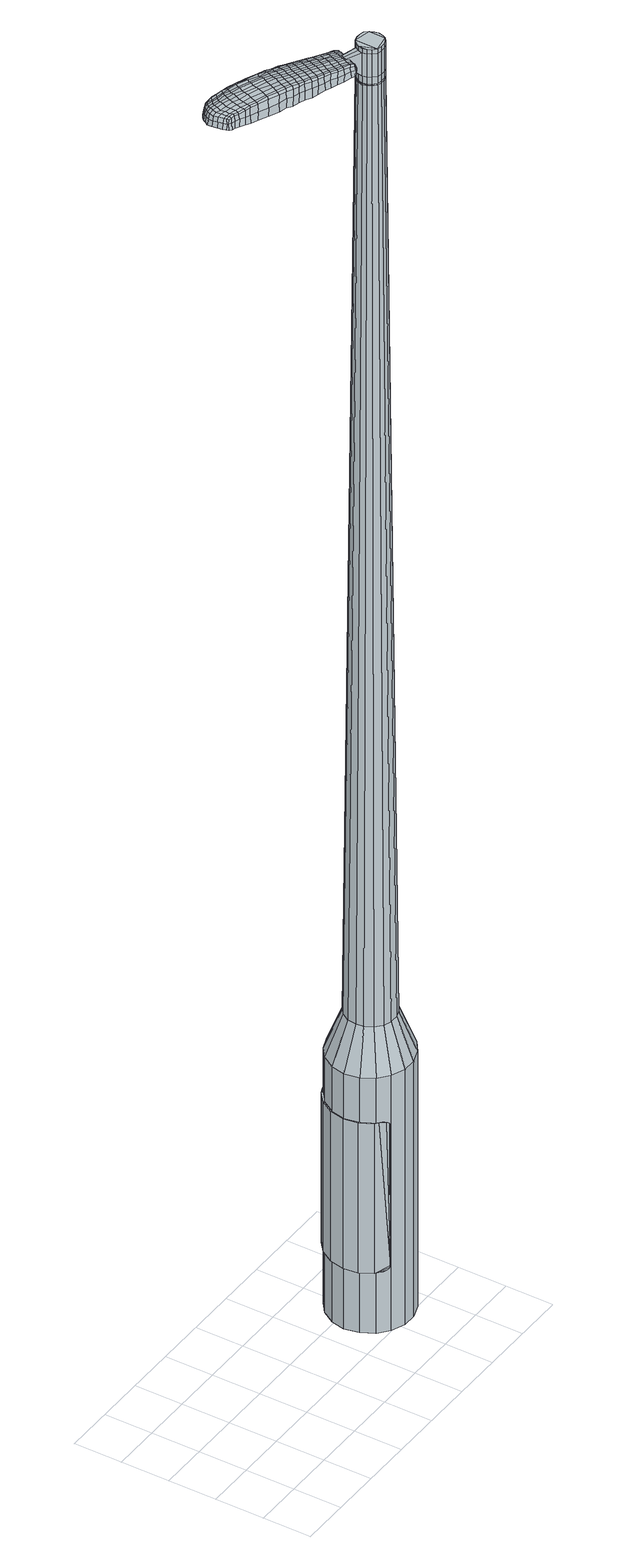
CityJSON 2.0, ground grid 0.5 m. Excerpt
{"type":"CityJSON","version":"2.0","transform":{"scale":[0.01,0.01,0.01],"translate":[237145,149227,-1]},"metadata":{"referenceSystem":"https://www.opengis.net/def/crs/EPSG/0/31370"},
"CityObjects":{
"object1":{"type":"GenericCityObject","attributes":{"cluster":255,"mean_distance_to_centroid":0.345,"new_centroid_x":237147.65,"new_centroid_y":149227.88,"mean_distance_to_camera":19.8,"H1":17.54,"H2":17.35,"Z_final":110.46,"cluster2":-1,"proj_x":237149.62,"proj_y":149222.76,"id_line":38758,"bearing_l":68.96,"distance":5.48,"orientation":"left","G_obj":158.96},"geometry":[{"type":"MultiSurface","lod":"2","boundaries":[[[0,1,2,3]],[[1,4,5,2]],[[4,6,7,5]],[[6,8,9,7]],[[8,10,11,9]],[[10,12,13,11]],[[12,14,15,13]],[[14,16,17,15]],[[16,18,19,17]],[[18,20,21,19]],[[20,22,23,21]],[[22,24,25,23]],[[24,26,27,25]],[[26,28,29,27]],[[28,30,31,29]],[[30,32,33,31]],[[32,34,35,33]],[[34,0,3,35]],[[36,37,38,39]],[[38,40,41,42]],[[41,43,42]],[[42,44,45,46]],[[45,47,46]],[[46,48,49,50]],[[49,51,50]],[[42,46,50,38]],[[50,52,39,38]],[[53,36,39]],[[2,5,7,35]],[[7,9,11,15]],[[11,13,15]],[[15,17,19,23]],[[19,21,23]],[[23,25,27,31]],[[27,29,31]],[[15,23,31,7]],[[31,33,35,7]],[[3,2,35]],[[1,0,54,55]],[[0,34,56,54]],[[34,32,57,56]],[[32,30,58,57]],[[30,28,59,58]],[[28,26,60,59]],[[26,24,61,60]],[[24,22,62,61]],[[22,20,63,62]],[[20,18,64,63]],[[18,16,65,64]],[[16,14,66,65]],[[14,12,67,66]],[[12,10,68,67]],[[10,8,69,68]],[[8,6,70,69]],[[6,4,71,70]],[[4,1,55,71]],[[55,54,72,73]],[[54,56,74,72]],[[56,57,75,74]],[[57,58,76,75]],[[58,59,77,76]],[[59,60,78,77]],[[60,61,79,78]],[[61,62,80,79]],[[62,63,81,80]],[[63,64,82,81]],[[64,65,83,82]],[[65,66,84,83]],[[66,67,85,84]],[[67,68,86,85]],[[68,69,87,86]],[[69,70,88,87]],[[70,71,89,88]],[[71,55,73,89]],[[90,91,92,93]],[[94,95,91,90]],[[96,97,95,94]],[[98,99,97,96]],[[100,101,99,98]],[[78,102,101,100]],[[79,103,102,78]],[[104,105,103,79]],[[106,107,105,104]],[[82,108,107,106]],[[83,109,108,82]],[[84,110,109,83]],[[85,111,110,84]],[[112,113,111,85]],[[87,114,113,112]],[[88,115,114,87]],[[116,117,115,88]],[[93,92,117,116]],[[118,119,120,121]],[[122,118,121,123]],[[124,122,123,125]],[[126,124,125,127]],[[128,126,127,129]],[[130,128,129,131]],[[132,130,131,133]],[[134,132,133,135]],[[136,134,135,137]],[[138,136,137,139]],[[140,138,139,141]],[[142,140,141,143]],[[144,142,143,145]],[[146,144,145,147]],[[148,146,147,149]],[[150,148,149,151]],[[73,72,90,93]],[[72,74,94,90]],[[74,75,96,94]],[[75,76,98,96]],[[76,77,100,98]],[[77,78,100]],[[80,104,79]],[[80,81,106,104]],[[81,82,106]],[[86,112,85]],[[86,87,112]],[[89,116,88]],[[89,73,93,116]],[[152,153,92,91]],[[153,154,117,92]],[[154,115,117]],[[155,113,114]],[[155,111,113]],[[156,107,108]],[[156,157,105,107]],[[157,103,105]],[[158,101,102]],[[158,159,99,101]],[[159,160,97,99]],[[160,161,95,97]],[[161,152,91,95]],[[39,52,150,162]],[[153,152,163,151]],[[53,39,162,119]],[[152,161,120,163]],[[36,53,119,118]],[[161,160,121,120]],[[37,36,118,122]],[[160,159,123,121]],[[38,37,122,124]],[[159,158,125,123]],[[40,38,124,126]],[[158,102,127,125]],[[41,40,126,128]],[[102,103,129,127]],[[43,41,128,130]],[[103,157,131,129]],[[42,43,130,132]],[[157,156,133,131]],[[44,42,132,134]],[[156,108,135,133]],[[45,44,134,136]],[[108,109,137,135]],[[47,45,136,138]],[[109,110,139,137]],[[46,47,138,140]],[[110,111,141,139]],[[48,46,140,142]],[[111,155,143,141]],[[49,48,142,144]],[[155,114,145,143]],[[51,49,144,146]],[[114,115,147,145]],[[50,51,146,148]],[[115,154,149,147]],[[52,50,148,150]],[[154,153,151,149]],[[150,151,164,165]],[[151,163,166,164]],[[163,120,167,166]],[[120,119,168,167]],[[119,162,169,168]],[[162,150,165,169]],[[170,171,172,173]],[[174,170,173,175]],[[170,174,176,177]],[[171,170,177,178]],[[179,180,181,182]],[[183,179,182,184]],[[179,183,185,186]],[[180,179,186,187]],[[188,189,190,191]],[[192,188,191,193]],[[188,192,194,195]],[[189,188,195,196]],[[197,198,199,200]],[[201,197,200,202]],[[197,201,203,204]],[[198,197,204,205]],[[206,207,208,209]],[[210,206,209,211]],[[206,210,212,213]],[[207,206,213,214]],[[215,216,217,218]],[[219,215,218,220]],[[215,219,221,222]],[[216,215,222,223]],[[224,225,226,227]],[[216,224,227,217]],[[224,216,223,228]],[[225,224,228,229]],[[230,231,232,233]],[[225,230,233,226]],[[230,225,229,234]],[[231,230,234,235]],[[236,174,175,237]],[[231,236,237,232]],[[236,231,235,238]],[[174,236,238,176]],[[239,240,241,242]],[[243,239,242,244]],[[239,243,245,246]],[[240,239,246,247]],[[248,249,250,251]],[[240,248,251,241]],[[248,240,247,252]],[[249,248,252,253]],[[254,255,256,257]],[[249,254,257,250]],[[254,249,253,258]],[[255,254,258,259]],[[260,261,262,263]],[[255,260,263,256]],[[260,255,259,264]],[[261,260,264,265]],[[266,171,178,267]],[[261,266,267,262]],[[266,261,265,268]],[[171,266,268,172]],[[269,270,271,272]],[[273,269,272,274]],[[269,273,275,276]],[[270,269,276,277]],[[278,279,280,281]],[[270,278,281,271]],[[278,270,277,282]],[[279,278,282,283]],[[284,285,286,287]],[[279,284,287,280]],[[284,279,283,288]],[[285,284,288,289]],[[290,183,184,291]],[[285,290,291,286]],[[290,285,289,292]],[[183,290,292,185]],[[293,294,295,296]],[[297,293,296,298]],[[293,297,299,300]],[[294,293,300,301]],[[302,303,304,305]],[[294,302,305,295]],[[302,294,301,306]],[[303,302,306,307]],[[308,309,310,311]],[[303,308,311,304]],[[308,303,307,312]],[[309,308,312,313]],[[314,315,316,317]],[[309,314,317,310]],[[314,309,313,318]],[[315,314,318,319]],[[320,180,187,321]],[[315,320,321,316]],[[320,315,319,322]],[[180,320,322,181]],[[323,209,208,324]],[[325,323,324,326]],[[323,325,327,328]],[[209,323,328,211]],[[329,325,326,330]],[[331,329,330,332]],[[329,331,333,334]],[[325,329,334,327]],[[335,331,332,336]],[[337,335,336,338]],[[335,337,339,340]],[[331,335,340,333]],[[341,337,338,342]],[[343,341,342,344]],[[341,343,345,346]],[[337,341,346,339]],[[347,343,344,348]],[[198,347,348,199]],[[347,198,205,349]],[[343,347,349,345]],[[350,351,196,195]],[[352,350,195,194]],[[350,352,353,354]],[[351,350,354,355]],[[356,357,355,354]],[[358,356,354,353]],[[356,358,359,360]],[[357,356,360,361]],[[362,363,361,360]],[[364,362,360,359]],[[362,364,365,366]],[[363,362,366,367]],[[368,369,367,366]],[[370,368,366,365]],[[368,370,203,201]],[[369,368,201,202]],[[371,372,373,374]],[[273,371,374,275]],[[371,273,274,375]],[[372,371,375,376]],[[377,192,193,378]],[[372,377,378,373]],[[377,372,376,379]],[[192,377,379,194]],[[380,381,382,383]],[[219,380,383,221]],[[380,219,220,384]],[[381,380,384,385]],[[386,387,388,389]],[[381,386,389,382]],[[386,381,385,390]],[[387,386,390,391]],[[392,189,196,393]],[[387,392,393,388]],[[392,387,391,394]],[[189,392,394,190]],[[395,396,397,398]],[[177,395,398,178]],[[395,177,176,399]],[[396,395,399,400]],[[401,402,403,404]],[[396,401,404,397]],[[401,396,400,405]],[[402,401,405,406]],[[407,200,199,408]],[[402,407,408,403]],[[407,402,406,409]],[[200,407,409,202]],[[410,411,412,413]],[[182,410,413,184]],[[410,182,181,414]],[[411,410,414,415]],[[416,204,203,417]],[[411,416,417,412]],[[416,411,415,418]],[[204,416,418,205]],[[419,420,421,422]],[[297,419,422,299]],[[419,297,298,423]],[[420,419,423,424]],[[425,210,211,426]],[[420,425,426,421]],[[425,420,424,427]],[[210,425,427,212]],[[428,429,430,431]],[[243,428,431,245]],[[428,243,244,432]],[[429,428,432,433]],[[434,435,436,437]],[[429,434,437,430]],[[434,429,433,438]],[[435,434,438,439]],[[440,207,214,441]],[[435,440,441,436]],[[440,435,439,442]],[[207,440,442,208]],[[443,444,433,432]],[[242,443,432,244]],[[443,242,241,445]],[[444,443,445,446]],[[447,448,439,438]],[[444,447,438,433]],[[447,444,446,449]],[[448,447,449,450]],[[451,324,208,442]],[[448,451,442,439]],[[451,448,450,452]],[[324,451,452,326]],[[453,454,455,456]],[[300,453,456,301]],[[453,300,299,422]],[[454,453,422,421]],[[457,328,327,458]],[[454,457,458,455]],[[457,454,421,426]],[[328,457,426,211]],[[459,460,446,445]],[[251,459,445,241]],[[459,251,250,461]],[[460,459,461,462]],[[463,464,450,449]],[[460,463,449,446]],[[463,460,462,465]],[[464,463,465,466]],[[467,330,326,452]],[[464,467,452,450]],[[467,464,466,468]],[[330,467,468,332]],[[469,470,471,472]],[[306,469,472,307]],[[469,306,301,456]],[[470,469,456,455]],[[473,334,333,474]],[[470,473,474,471]],[[473,470,455,458]],[[334,473,458,327]],[[475,476,462,461]],[[257,475,461,250]],[[475,257,256,477]],[[476,475,477,478]],[[479,480,466,465]],[[476,479,465,462]],[[479,476,478,481]],[[480,479,481,482]],[[483,336,332,468]],[[480,483,468,466]],[[483,480,482,484]],[[336,483,484,338]],[[485,486,487,488]],[[312,485,488,313]],[[485,312,307,472]],[[486,485,472,471]],[[489,340,339,490]],[[486,489,490,487]],[[489,486,471,474]],[[340,489,474,333]],[[491,492,478,477]],[[263,491,477,256]],[[491,263,262,493]],[[492,491,493,494]],[[495,496,482,481]],[[492,495,481,478]],[[495,492,494,497]],[[496,495,497,498]],[[499,342,338,484]],[[496,499,484,482]],[[499,496,498,500]],[[342,499,500,344]],[[501,502,503,504]],[[318,501,504,319]],[[501,318,313,488]],[[502,501,488,487]],[[505,346,345,506]],[[502,505,506,503]],[[505,502,487,490]],[[346,505,490,339]],[[507,508,494,493]],[[267,507,493,262]],[[507,267,178,398]],[[508,507,398,397]],[[509,510,498,497]],[[508,509,497,494]],[[509,508,397,404]],[[510,509,404,403]],[[511,348,344,500]],[[510,511,500,498]],[[511,510,403,408]],[[348,511,408,199]],[[512,513,415,414]],[[322,512,414,181]],[[512,322,319,504]],[[513,512,504,503]],[[514,349,205,418]],[[513,514,418,415]],[[514,513,503,506]],[[349,514,506,345]],[[515,516,376,375]],[[272,515,375,274]],[[515,272,271,517]],[[516,515,517,518]],[[519,352,194,379]],[[516,519,379,376]],[[519,516,518,520]],[[352,519,520,353]],[[521,522,523,524]],[[222,521,524,223]],[[521,222,221,383]],[[522,521,383,382]],[[525,526,527,528]],[[522,525,528,523]],[[525,522,382,389]],[[526,525,389,388]],[[529,351,355,530]],[[526,529,530,527]],[[529,526,388,393]],[[351,529,393,196]],[[531,532,518,517]],[[281,531,517,271]],[[531,281,280,533]],[[532,531,533,534]],[[535,358,353,520]],[[532,535,520,518]],[[535,532,534,536]],[[358,535,536,359]],[[537,538,539,540]],[[228,537,540,229]],[[537,228,223,524]],[[538,537,524,523]],[[541,542,543,544]],[[538,541,544,539]],[[541,538,523,528]],[[542,541,528,527]],[[545,357,361,546]],[[542,545,546,543]],[[545,542,527,530]],[[357,545,530,355]],[[547,548,534,533]],[[287,547,533,280]],[[547,287,286,549]],[[548,547,549,550]],[[551,364,359,536]],[[548,551,536,534]],[[551,548,550,552]],[[364,551,552,365]],[[553,554,555,556]],[[234,553,556,235]],[[553,234,229,540]],[[554,553,540,539]],[[557,558,559,560]],[[554,557,560,555]],[[557,554,539,544]],[[558,557,544,543]],[[561,363,367,562]],[[558,561,562,559]],[[561,558,543,546]],[[363,561,546,361]],[[563,564,550,549]],[[291,563,549,286]],[[563,291,184,413]],[[564,563,413,412]],[[565,370,365,552]],[[564,565,552,550]],[[565,564,412,417]],[[370,565,417,203]],[[566,567,400,399]],[[238,566,399,176]],[[566,238,235,556]],[[567,566,556,555]],[[568,569,406,405]],[[567,568,405,400]],[[568,567,555,560]],[[569,568,560,559]],[[570,369,202,409]],[[569,570,409,406]],[[570,569,559,562]],[[369,570,562,367]],[[571,572,573,574]],[[574,573,575,576]],[[577,575,573,578]],[[578,573,572,579]],[[580,581,582,583]],[[583,582,584,585]],[[586,584,582,587]],[[587,582,581,588]],[[589,590,591,592]],[[592,591,593,594]],[[595,593,591,596]],[[596,591,590,597]],[[598,599,600,601]],[[601,600,602,603]],[[604,602,600,605]],[[605,600,599,606]],[[607,608,609,610]],[[610,609,611,612]],[[613,611,609,614]],[[614,609,608,615]],[[616,617,618,619]],[[619,618,620,621]],[[622,620,618,623]],[[623,618,617,624]],[[625,626,627,628]],[[628,627,617,616]],[[624,617,627,629]],[[629,627,626,630]],[[631,632,633,634]],[[634,633,626,625]],[[630,626,633,635]],[[635,633,632,636]],[[576,575,637,638]],[[638,637,632,631]],[[636,632,637,639]],[[639,637,575,577]],[[640,641,642,643]],[[643,642,644,645]],[[646,644,642,647]],[[647,642,641,648]],[[649,650,651,652]],[[652,651,641,640]],[[648,641,651,653]],[[653,651,650,654]],[[655,656,657,658]],[[658,657,650,649]],[[654,650,657,659]],[[659,657,656,660]],[[661,662,663,664]],[[664,663,656,655]],[[660,656,663,665]],[[665,663,662,666]],[[579,572,667,668]],[[668,667,662,661]],[[666,662,667,669]],[[669,667,572,571]],[[670,671,672,673]],[[673,672,674,675]],[[676,674,672,677]],[[677,672,671,678]],[[679,680,681,682]],[[682,681,671,670]],[[678,671,681,683]],[[683,681,680,684]],[[685,686,687,688]],[[688,687,680,679]],[[684,680,687,689]],[[689,687,686,690]],[[585,584,691,692]],[[692,691,686,685]],[[690,686,691,693]],[[693,691,584,586]],[[694,695,696,697]],[[697,696,698,699]],[[700,698,696,701]],[[701,696,695,702]],[[703,704,705,706]],[[706,705,695,694]],[[702,695,705,707]],[[707,705,704,708]],[[709,710,711,712]],[[712,711,704,703]],[[708,704,711,713]],[[713,711,710,714]],[[715,716,717,718]],[[718,717,710,709]],[[714,710,717,719]],[[719,717,716,720]],[[588,581,721,722]],[[722,721,716,715]],[[720,716,721,723]],[[723,721,581,580]],[[607,610,724,725]],[[725,724,726,727]],[[728,726,724,729]],[[729,724,610,612]],[[727,726,730,731]],[[731,730,732,733]],[[734,732,730,735]],[[735,730,726,728]],[[733,732,736,737]],[[737,736,738,739]],[[740,738,736,741]],[[741,736,732,734]],[[739,738,742,743]],[[743,742,744,745]],[[746,744,742,747]],[[747,742,738,740]],[[745,744,748,749]],[[749,748,599,598]],[[606,599,748,750]],[[750,748,744,746]],[[597,751,752,596]],[[596,752,753,595]],[[754,753,752,755]],[[755,752,751,756]],[[756,757,758,755]],[[755,758,759,754]],[[760,759,758,761]],[[761,758,757,762]],[[762,763,764,761]],[[761,764,765,760]],[[766,765,764,767]],[[767,764,763,768]],[[768,769,770,767]],[[767,770,771,766]],[[604,771,770,602]],[[602,770,769,603]],[[772,773,774,775]],[[775,774,674,676]],[[675,674,774,776]],[[776,774,773,777]],[[594,593,778,779]],[[779,778,773,772]],[[777,773,778,780]],[[780,778,593,595]],[[781,782,783,784]],[[784,783,620,622]],[[621,620,783,785]],[[785,783,782,786]],[[787,788,789,790]],[[790,789,782,781]],[[786,782,789,791]],[[791,789,788,792]],[[597,590,793,794]],[[794,793,788,787]],[[792,788,793,795]],[[795,793,590,589]],[[796,797,798,799]],[[799,798,578,579]],[[577,578,798,800]],[[800,798,797,801]],[[802,803,804,805]],[[805,804,797,796]],[[801,797,804,806]],[[806,804,803,807]],[[598,601,808,809]],[[809,808,803,802]],[[807,803,808,810]],[[810,808,601,603]],[[811,812,813,814]],[[814,813,583,585]],[[580,583,813,815]],[[815,813,812,816]],[[604,605,817,818]],[[818,817,812,811]],[[816,812,817,819]],[[819,817,605,606]],[[820,821,822,823]],[[823,822,698,700]],[[699,698,822,824]],[[824,822,821,825]],[[612,611,826,827]],[[827,826,821,820]],[[825,821,826,828]],[[828,826,611,613]],[[829,830,831]],[[831,830,644,646]],[[645,644,830,832]],[[832,830,833]],[[834,835,836,837]],[[837,836,830,829]],[[833,830,836,838]],[[838,836,835,839]],[[615,608,840,841]],[[841,840,835,834]],[[839,835,840,842]],[[842,840,608,607]],[[833,843,844,832]],[[832,844,643,645]],[[640,643,844,845]],[[845,844,843,846]],[[839,847,848,838]],[[838,848,843,833]],[[846,843,848,849]],[[849,848,847,850]],[[607,725,165,842]],[[842,165,847,839]],[[850,847,165,851]],[[851,165,725,727]],[[852,853,854,855]],[[855,854,701,702]],[[700,701,854,823]],[[823,854,853,820]],[[728,729,856,857]],[[857,856,853,852]],[[820,853,856,827]],[[827,856,729,612]],[[846,858,859,845]],[[845,859,652,640]],[[649,652,859,860]],[[860,859,858,861]],[[850,862,863,849]],[[849,863,858,846]],[[861,858,863,864]],[[864,863,862,865]],[[727,731,866,851]],[[851,866,862,850]],[[865,862,866,867]],[[867,866,731,733]],[[868,869,870,871]],[[871,870,707,708]],[[702,707,870,855]],[[855,870,869,852]],[[734,735,872,873]],[[873,872,869,868]],[[852,869,872,857]],[[857,872,735,728]],[[861,874,875,860]],[[860,875,658,649]],[[655,658,875,876]],[[875,874,876]],[[865,877,878,864]],[[864,878,874,861]],[[876,874,878,879]],[[879,878,877,880]],[[733,737,881,867]],[[867,881,877,865]],[[880,877,881,882]],[[882,881,737,739]],[[883,884,885,886]],[[886,885,713,714]],[[708,713,885,871]],[[871,885,884,868]],[[740,741,887,888]],[[888,887,884,883]],[[868,884,887,873]],[[873,887,741,734]],[[876,889,664,655]],[[661,664,889,890]],[[890,889,891]],[[880,892,893,879]],[[879,893,889,876]],[[891,889,893,894]],[[894,893,892,895]],[[739,743,896,882]],[[882,896,892,880]],[[895,892,896,897]],[[897,896,743,745]],[[898,899,900,901]],[[901,900,719,720]],[[714,719,900,886]],[[886,900,899,883]],[[746,747,902,903]],[[903,902,899,898]],[[883,899,902,888]],[[888,902,747,740]],[[891,904,905,890]],[[890,905,668,661]],[[579,668,905,799]],[[799,905,904,796]],[[895,906,907,894]],[[894,907,904,891]],[[796,904,907,805]],[[805,907,906,802]],[[745,749,908,897]],[[897,908,906,895]],[[802,906,908,809]],[[809,908,749,598]],[[816,909,910,815]],[[815,910,723,580]],[[720,723,910,901]],[[901,910,909,898]],[[606,750,911,819]],[[819,911,909,816]],[[898,909,911,903]],[[903,911,750,746]],[[777,912,913,776]],[[776,913,673,675]],[[670,673,913,914]],[[914,913,912,915]],[[595,753,916,780]],[[780,916,912,777]],[[915,912,916,917]],[[917,916,753,754]],[[918,919,920,921]],[[921,920,623,624]],[[622,623,920,784]],[[784,920,919,781]],[[922,923,924,925]],[[925,924,919,918]],[[781,919,924,790]],[[790,924,923,787]],[[756,751,926,927]],[[927,926,923,922]],[[787,923,926,794]],[[794,926,751,597]],[[915,928,929,914]],[[914,929,682,670]],[[679,682,929,930]],[[930,929,928,931]],[[754,759,932,917]],[[917,932,928,915]],[[931,928,932,933]],[[933,932,759,760]],[[934,935,936,937]],[[937,936,629,630]],[[624,629,936,921]],[[921,936,935,918]],[[938,939,940,941]],[[941,940,935,934]],[[918,935,940,925]],[[925,940,939,922]],[[762,757,942,943]],[[943,942,939,938]],[[922,939,942,927]],[[927,942,757,756]],[[931,944,945,930]],[[930,945,688,679]],[[685,688,945,946]],[[946,945,944,947]],[[760,765,948,933]],[[933,948,944,931]],[[947,944,948,949]],[[949,948,765,766]],[[950,951,952,953]],[[953,952,635,636]],[[630,635,952,937]],[[937,952,951,934]],[[954,955,956,957]],[[957,956,951,950]],[[934,951,956,941]],[[941,956,955,938]],[[768,763,958,959]],[[959,958,955,954]],[[938,955,958,943]],[[943,958,763,762]],[[947,960,961,946]],[[946,961,692,685]],[[585,692,961,814]],[[814,961,960,811]],[[766,771,962,949]],[[949,962,960,947]],[[811,960,962,818]],[[818,962,771,604]],[[801,963,964,800]],[[800,964,639,577]],[[636,639,964,953]],[[953,964,963,950]],[[807,965,966,806]],[[806,966,963,801]],[[950,963,966,957]],[[957,966,965,954]],[[603,769,967,810]],[[810,967,965,807]],[[954,965,967,959]],[[959,967,769,768]],[[571,574,173,172]],[[574,576,175,173]],[[586,587,186,185]],[[587,588,187,186]],[[589,592,191,190]],[[592,594,193,191]],[[613,614,213,212]],[[614,615,214,213]],[[616,619,218,217]],[[619,621,220,218]],[[625,628,227,226]],[[628,616,217,227]],[[631,634,233,232]],[[634,625,226,233]],[[576,638,237,175]],[[638,631,232,237]],[[646,647,246,245]],[[647,648,247,246]],[[648,653,252,247]],[[653,654,253,252]],[[654,659,258,253]],[[659,660,259,258]],[[660,665,264,259]],[[665,666,265,264]],[[666,669,268,265]],[[669,571,172,268]],[[676,677,276,275]],[[677,678,277,276]],[[678,683,282,277]],[[683,684,283,282]],[[684,689,288,283]],[[689,690,289,288]],[[690,693,292,289]],[[693,586,185,292]],[[694,697,296,295]],[[697,699,298,296]],[[703,706,305,304]],[[706,694,295,305]],[[709,712,311,310]],[[712,703,304,311]],[[715,718,317,316]],[[718,709,310,317]],[[588,722,321,187]],[[722,715,316,321]],[[772,775,374,373]],[[775,676,275,374]],[[594,779,378,193]],[[779,772,373,378]],[[621,785,384,220]],[[785,786,385,384]],[[786,791,390,385]],[[791,792,391,390]],[[792,795,394,391]],[[795,589,190,394]],[[699,824,423,298]],[[824,825,424,423]],[[825,828,427,424]],[[828,613,212,427]],[[829,831,431,430]],[[831,646,245,431]],[[834,837,437,436]],[[837,829,430,437]],[[615,841,441,214]],[[841,834,436,441]],[[968,969,970,971]],[[972,973,971,970]],[[974,975,976,977]],[[978,979,980,981]],[[969,982,983,970]],[[984,972,970,983]],[[985,974,977,986]],[[987,988,979,978]],[[982,989,990,983]],[[990,991,984,983]],[[992,985,986,993]],[[994,988,987,995]],[[989,996,997,990]],[[997,998,991,990]],[[999,992,993,1000]],[[1001,994,995,1002]],[[1003,1004,1005,1006]],[[1007,1008,1004,1003]],[[1007,1009,1010,1008]],[[1009,1011,1012,1010]],[[1013,1014,1015,1016]],[[1017,1018,1014,1013]],[[1019,1020,1018,1017]],[[1021,1022,1020,1019]],[[1016,1005,1004,1013]],[[1013,1004,1008,1017]],[[1008,1010,1019,1017]],[[1010,1012,1021,1019]],[[977,976,973,972]],[[986,977,972,984]],[[991,993,986,984]],[[998,1000,993,991]],[[978,981,975,974]],[[987,978,974,985]],[[995,987,985,992]],[[1002,995,992,999]],[[979,1003,1006,980]],[[988,1007,1003,979]],[[1009,1007,988,994]],[[1011,1009,994,1001]],[[1023,1024,1025,1026]],[[1025,1027,1028,1029]],[[1025,1029,1030,1031]],[[1025,1031,1026]],[[1032,1023,1026,1033]],[[1034,1033,1026,1035]],[[1036,1035,1026]],[[1037,1025,1024,1038]],[[1039,1037,1038,1040]],[[1041,1039,1040,1042]],[[1043,1041,1042,1044]],[[1045,1043,1044,1046]],[[1046,1047,1048,1049]],[[1046,1049,1050,1051]],[[1046,1051,1052,1053]],[[1052,1054,1055,1056]],[[1052,1056,1057,1058]],[[1052,1058,1053]],[[1046,1053,1045]],[[1059,1060,1024,1023]],[[1061,1062,1027,1025]],[[1063,1064,1036,1026]],[[1060,1065,1038,1024]],[[1066,1061,1025,1037]],[[1065,1067,1040,1038]],[[1068,1066,1037,1039]],[[1067,1069,1042,1040]],[[1070,1068,1039,1041]],[[1069,1071,1044,1042]],[[1072,1070,1041,1043]],[[1071,1073,1046,1044]],[[1074,1072,1043,1045]],[[1073,1075,1047,1046]],[[1076,1077,1054,1052]],[[1078,1074,1045,1053]],[[1048,1047,1075,1079]],[[1049,1048,1079,1080]],[[1050,1049,1080,1081]],[[1051,1050,1081,1082]],[[1052,1051,1082,1076]],[[1083,1059,1023,1032]],[[1084,1083,1032,1033]],[[1085,1084,1033,1034]],[[1086,1085,1034,1035]],[[1064,1086,1035,1036]],[[1028,1027,1062,1087]],[[1055,1054,1077,1088]],[[1029,1028,1087,1089]],[[1030,1029,1089,1090]],[[1031,1030,1090,1091]],[[1026,1031,1091,1063]],[[1056,1055,1088,1092]],[[1057,1056,1092,1093]],[[1058,1057,1093,1094]],[[1053,1058,1094,1078]]]}]}
},
"vertices":[
[223,102,384],[231,115,384],[231,115,96],[223,102,96],[242,124,384],[242,124,96],[256,129,384],[256,129,96],[271,129,384],[271,129,96],[285,123,384],[285,123,96],[296,114,384],[296,114,96],[303,101,384],[303,101,96],[305,86,384],[305,86,96],[302,72,384],[302,72,96],[295,59,384],[295,59,96],[283,50,384],[283,50,96],[269,45,384],[269,45,96],[255,45,384],[255,45,96],[241,51,384],[241,51,96],[230,60,384],[230,60,96],[223,73,384],[223,73,96],[220,88,384],[220,88,96],[250,83,1524],[252,79,1524],[256,75,1524],[250,92,1524],[260,74,1524],[265,74,1524],[273,78,1524],[269,75,1524],[275,82,1524],[276,87,1524],[273,95,1524],[275,91,1524],[270,99,1524],[265,100,1524],[256,99,1524],[261,100,1524],[253,96,1524],[249,87,1524],[239,96,429],[244,104,429],[238,87,429],[239,79,429],[243,71,429],[250,65,429],[258,62,429],[267,62,429],[275,65,429],[282,70,429],[286,78,429],[288,87,429],[287,95,429],[282,103,429],[276,109,429],[268,112,429],[259,112,429],[250,109,429],[250,92,1483],[253,96,1483],[249,87,1483],[250,83,1483],[252,79,1483],[256,75,1483],[260,74,1483],[265,74,1483],[269,75,1483],[273,78,1483],[275,82,1483],[276,87,1483],[275,91,1483],[273,95,1483],[270,99,1483],[265,100,1483],[261,100,1483],[256,99,1483],[251,92,1483],[251,92,1485],[253,95,1485],[253,95,1483],[250,87,1483],[250,87,1485],[251,83,1483],[251,83,1485],[253,79,1483],[253,79,1485],[256,76,1483],[256,76,1485],[260,74,1485],[265,74,1485],[269,76,1483],[269,76,1485],[272,79,1483],[272,79,1485],[275,82,1485],[276,87,1485],[275,91,1485],[273,95,1485],[269,98,1483],[269,98,1485],[265,100,1485],[261,100,1485],[256,98,1483],[256,98,1485],[250,83,1519],[249,87,1519],[249,87,1493],[250,83,1493],[252,79,1519],[252,79,1493],[256,75,1519],[256,75,1493],[260,74,1519],[260,74,1493],[265,74,1519],[265,74,1493],[269,75,1519],[269,75,1493],[273,78,1519],[273,78,1493],[275,82,1519],[275,82,1493],[276,87,1519],[276,87,1493],[275,91,1519],[275,91,1493],[273,95,1519],[273,95,1493],[270,99,1519],[270,99,1493],[265,100,1519],[265,100,1493],[261,100,1519],[261,100,1493],[256,99,1519],[256,99,1493],[253,96,1519],[253,96,1493],[250,92,1485],[253,96,1485],[256,99,1485],[270,99,1485],[273,78,1485],[269,75,1485],[256,75,1485],[252,79,1485],[250,83,1485],[249,87,1485],[250,92,1519],[250,92,1493],[234,102,1513],[234,102,1518],[233,99,1513],[232,96,1513],[232,96,1518],[233,99,1518],[171,143,1519],[177,141,1518],[176,142,1509],[170,145,1510],[163,147,1519],[162,149,1510],[163,145,1526],[171,142,1525],[177,139,1525],[157,108,1519],[163,105,1518],[165,106,1525],[158,109,1525],[148,110,1519],[150,111,1526],[147,109,1510],[155,107,1510],[161,104,1509],[94,150,1519],[96,154,1519],[95,154,1513],[93,151,1513],[94,146,1519],[93,146,1513],[95,146,1524],[96,150,1524],[97,153,1524],[164,124,1530],[170,121,1529],[172,124,1529],[165,127,1530],[155,127,1531],[156,130,1531],[154,123,1530],[162,120,1530],[169,118,1529],[239,95,1512],[240,97,1512],[239,98,1517],[238,95,1517],[238,92,1512],[237,93,1517],[237,92,1506],[238,95,1506],[239,98,1506],[115,163,1519],[118,163,1519],[118,164,1512],[114,165,1512],[112,164,1518],[112,165,1512],[113,163,1522],[115,162,1523],[118,161,1524],[123,161,1519],[128,160,1519],[128,161,1512],[122,163,1512],[123,160,1524],[128,158,1525],[134,158,1519],[141,155,1519],[140,157,1511],[133,160,1511],[134,156,1526],[141,154,1526],[152,151,1519],[151,153,1510],[152,149,1526],[238,113,1513],[231,116,1513],[231,115,1518],[238,112,1517],[243,110,1512],[242,110,1516],[242,112,1506],[237,114,1507],[231,118,1507],[224,119,1514],[217,122,1515],[218,121,1520],[224,118,1519],[224,121,1507],[217,124,1507],[211,125,1515],[204,129,1516],[204,127,1522],[211,124,1521],[210,127,1508],[203,130,1508],[197,132,1517],[190,135,1517],[191,133,1524],[197,130,1523],[196,133,1508],[190,137,1509],[184,138,1518],[184,136,1524],[183,140,1509],[101,130,1519],[104,129,1519],[105,130,1524],[102,131,1523],[99,132,1518],[100,132,1522],[98,131,1512],[100,129,1512],[103,128,1512],[109,127,1519],[114,124,1519],[115,125,1525],[109,128,1524],[107,126,1512],[112,123,1512],[119,122,1519],[127,119,1519],[128,120,1526],[120,123,1526],[118,121,1511],[125,118,1511],[137,114,1519],[139,116,1526],[136,114,1510],[227,85,1513],[220,87,1513],[218,86,1507],[226,84,1507],[232,83,1512],[231,83,1506],[232,84,1516],[228,86,1517],[221,88,1518],[212,89,1514],[205,92,1515],[204,91,1507],[211,89,1507],[214,90,1519],[207,93,1520],[198,94,1515],[191,96,1516],[189,95,1508],[197,93,1508],[199,95,1521],[192,97,1522],[184,98,1517],[177,101,1517],[175,100,1509],[182,97,1508],[185,99,1523],[178,102,1524],[170,103,1518],[168,102,1509],[172,104,1524],[233,97,1519],[234,100,1519],[226,100,1520],[227,102,1520],[225,97,1520],[232,95,1519],[219,103,1522],[220,105,1522],[212,105,1523],[213,108,1523],[211,102,1523],[218,100,1521],[205,108,1524],[206,111,1524],[198,111,1525],[199,113,1525],[197,108,1525],[204,105,1524],[191,113,1526],[192,116,1526],[184,116,1527],[185,119,1527],[183,113,1527],[190,110,1526],[177,118,1528],[178,121,1528],[176,115,1528],[99,149,1527],[100,152,1527],[98,145,1526],[102,143,1527],[103,147,1528],[104,150,1528],[109,145,1529],[110,148,1529],[108,141,1528],[115,138,1530],[116,142,1530],[117,145,1530],[122,139,1531],[124,143,1531],[121,135,1530],[130,132,1531],[131,136,1531],[132,139,1531],[143,131,1531],[144,135,1531],[142,128,1531],[98,133,1518],[96,136,1519],[95,136,1513],[96,133,1513],[99,134,1523],[98,136,1523],[95,141,1519],[94,141,1513],[96,141,1524],[110,164,1518],[107,163,1518],[108,162,1523],[111,162,1523],[110,165,1513],[107,164,1513],[104,161,1519],[101,159,1519],[102,159,1524],[105,161,1523],[103,162,1513],[100,160,1513],[98,157,1519],[99,156,1524],[97,157,1513],[171,140,1528],[170,138,1528],[176,135,1528],[177,137,1527],[163,143,1528],[162,142,1529],[169,136,1529],[167,133,1530],[174,130,1529],[175,133,1528],[160,139,1529],[159,136,1530],[166,130,1530],[173,127,1529],[158,133,1531],[159,110,1528],[159,112,1529],[151,115,1529],[150,113,1528],[166,108,1527],[166,110,1528],[161,116,1529],[152,119,1530],[168,114,1528],[235,84,1512],[235,86,1512],[234,86,1517],[234,85,1517],[233,83,1506],[234,85,1506],[236,89,1512],[235,89,1517],[235,89,1506],[244,109,1512],[244,107,1512],[243,108,1506],[244,110,1506],[243,108,1517],[242,107,1517],[243,105,1512],[242,102,1512],[241,103,1506],[242,106,1506],[242,105,1517],[241,103,1517],[241,100,1512],[240,100,1506],[240,100,1517],[238,110,1519],[237,109,1519],[231,113,1520],[230,112,1520],[236,107,1519],[236,104,1519],[230,110,1520],[229,107,1520],[235,102,1519],[228,105,1520],[229,87,1519],[229,88,1519],[222,91,1520],[221,89,1520],[230,91,1519],[223,94,1520],[224,116,1521],[224,115,1521],[217,119,1522],[217,118,1522],[223,113,1521],[222,110,1521],[216,116,1522],[215,113,1523],[221,108,1522],[214,110,1523],[214,91,1521],[215,93,1521],[208,96,1522],[207,94,1522],[216,96,1521],[209,99,1522],[211,122,1523],[210,121,1523],[204,125,1524],[203,124,1524],[209,118,1523],[208,116,1524],[202,121,1525],[201,119,1525],[207,113,1524],[200,116,1525],[200,96,1523],[201,98,1523],[194,100,1524],[193,98,1524],[202,101,1524],[195,104,1525],[197,128,1525],[196,127,1525],[190,131,1526],[190,130,1526],[195,124,1526],[194,122,1526],[189,127,1527],[188,124,1527],[193,119,1526],[186,122,1527],[186,101,1525],[187,103,1525],[180,105,1526],[179,103,1526],[188,106,1526],[181,109,1527],[184,134,1527],[183,133,1527],[182,130,1527],[181,127,1528],[180,124,1528],[172,105,1527],[173,108,1527],[175,111,1528],[101,133,1525],[100,135,1525],[105,131,1526],[103,134,1526],[99,140,1526],[103,138,1527],[113,161,1525],[111,161,1525],[114,160,1526],[117,161,1525],[108,160,1525],[105,158,1526],[109,156,1527],[111,158,1526],[102,155,1526],[106,154,1527],[109,129,1526],[109,131,1527],[115,126,1527],[114,129,1528],[108,136,1528],[114,133,1529],[121,159,1526],[119,158,1527],[125,156,1528],[127,157,1527],[117,156,1527],[114,154,1528],[121,152,1529],[123,154,1528],[112,151,1528],[119,149,1530],[121,124,1528],[120,126,1529],[128,121,1528],[128,123,1529],[121,131,1529],[129,128,1530],[133,155,1528],[131,154,1528],[139,151,1529],[141,152,1528],[129,152,1529],[127,149,1530],[136,146,1530],[138,149,1530],[125,146,1530],[134,143,1531],[139,117,1529],[140,119,1529],[141,123,1530],[152,148,1528],[150,146,1529],[149,144,1530],[147,141,1530],[146,138,1531],[176,141,1509],[176,139,1518],[170,142,1518],[169,143,1509],[162,145,1519],[161,147,1510],[162,143,1525],[170,140,1525],[177,137,1525],[165,108,1525],[164,107,1518],[157,109,1518],[159,110,1525],[149,112,1519],[150,113,1525],[147,111,1510],[155,108,1509],[162,106,1509],[97,153,1513],[98,153,1519],[97,150,1519],[96,150,1513],[96,146,1519],[95,146,1513],[97,146,1524],[98,149,1524],[99,152,1524],[171,124,1528],[170,121,1528],[163,124,1529],[164,127,1529],[155,127,1529],[156,130,1529],[154,124,1529],[162,121,1529],[169,118,1528],[237,98,1516],[238,98,1512],[237,96,1512],[236,96,1516],[236,93,1512],[235,93,1516],[235,93,1506],[236,96,1506],[237,99,1506],[117,162,1512],[118,161,1519],[115,161,1518],[114,163,1512],[113,162,1518],[112,163,1512],[113,161,1522],[114,160,1523],[118,159,1523],[127,160,1512],[128,158,1519],[122,159,1519],[122,161,1512],[122,158,1524],[128,156,1525],[140,155,1511],[140,153,1519],[133,156,1519],[133,158,1511],[133,155,1525],[141,152,1526],[151,149,1519],[150,151,1510],[151,148,1526],[230,113,1518],[230,114,1513],[237,111,1513],[237,110,1517],[241,109,1512],[240,109,1515],[241,110,1506],[236,113,1506],[230,116,1507],[217,119,1520],[216,121,1514],[223,117,1514],[223,116,1519],[223,119,1507],[216,122,1507],[203,125,1522],[203,127,1516],[210,124,1515],[210,122,1521],[209,125,1508],[202,129,1508],[190,131,1523],[189,133,1517],[196,130,1516],[196,128,1522],[196,132,1508],[189,135,1508],[183,136,1517],[183,134,1524],[182,138,1509],[106,131,1523],[105,130,1519],[102,132,1518],[103,133,1523],[101,133,1518],[102,134,1522],[99,132,1512],[101,131,1512],[104,130,1512],[116,127,1525],[115,126,1519],[109,128,1519],[110,129,1524],[108,127,1512],[113,125,1512],[128,121,1526],[127,120,1519],[120,123,1519],[121,124,1525],[118,123,1511],[126,120,1511],[138,116,1519],[139,117,1526],[136,115,1510],[219,88,1507],[220,89,1513],[227,87,1513],[226,86,1506],[232,85,1512],[231,85,1506],[232,86,1515],[228,87,1517],[221,90,1518],[204,93,1507],[206,94,1514],[213,91,1514],[212,90,1507],[214,92,1519],[207,94,1520],[190,97,1508],[192,98,1516],[199,96,1515],[197,95,1508],[200,97,1521],[193,99,1522],[176,102,1508],[178,103,1517],[185,100,1516],[183,99,1508],[186,101,1522],[179,104,1523],[171,105,1517],[169,104,1509],[172,106,1524],[232,98,1518],[233,100,1518],[225,100,1519],[226,103,1519],[224,98,1519],[231,95,1518],[218,103,1520],[219,105,1520],[211,106,1521],[212,108,1521],[210,103,1521],[217,100,1520],[204,108,1523],[205,111,1523],[197,111,1524],[198,113,1524],[196,108,1524],[203,105,1523],[191,113,1525],[192,116,1525],[184,116,1526],[185,119,1526],[183,113,1526],[189,110,1525],[177,119,1527],[178,122,1527],[176,116,1527],[101,151,1526],[100,148,1526],[100,145,1525],[103,143,1526],[104,147,1526],[105,150,1526],[111,148,1528],[109,145,1528],[109,141,1527],[115,138,1528],[116,142,1529],[117,145,1529],[124,143,1530],[123,139,1530],[122,136,1529],[130,133,1530],[131,136,1530],[132,139,1530],[144,135,1530],[143,132,1530],[142,128,1530],[97,136,1513],[98,137,1518],[99,134,1518],[98,134,1512],[101,135,1523],[100,137,1523],[97,141,1519],[96,141,1513],[98,141,1523],[109,160,1523],[108,161,1518],[111,162,1518],[111,160,1523],[110,163,1512],[108,162,1512],[103,157,1523],[102,158,1519],[105,160,1519],[106,159,1523],[105,160,1513],[101,158,1513],[100,155,1519],[101,155,1524],[99,156,1513],[176,135,1527],[169,138,1527],[170,139,1527],[176,136,1526],[162,142,1527],[161,141,1528],[173,130,1528],[167,133,1528],[168,135,1528],[175,133,1527],[160,139,1528],[159,136,1529],[166,130,1529],[172,127,1528],[157,133,1529],[151,116,1528],[159,113,1527],[159,111,1527],[151,114,1527],[166,109,1526],[166,110,1527],[161,117,1528],[152,120,1528],[167,114,1527],[233,87,1516],[233,86,1512],[233,85,1512],[232,86,1516],[232,85,1506],[232,86,1506],[234,90,1512],[234,90,1516],[233,89,1506],[241,109,1506],[242,108,1512],[242,110,1506],[241,108,1516],[240,108,1516],[239,104,1506],[240,103,1512],[241,106,1512],[240,107,1506],[240,106,1516],[239,103,1516],[239,101,1512],[238,101,1506],[238,101,1516],[236,109,1518],[237,110,1518],[230,113,1519],[230,112,1519],[235,105,1518],[236,107,1518],[229,110,1519],[228,107,1519],[227,105,1519],[222,91,1519],[228,89,1518],[228,88,1518],[221,90,1519],[230,92,1518],[223,94,1519],[223,115,1520],[223,116,1520],[216,119,1521],[216,118,1521],[221,110,1520],[222,113,1520],[215,116,1521],[214,113,1521],[220,108,1520],[213,111,1521],[208,96,1521],[215,94,1520],[214,93,1520],[207,95,1521],[216,97,1520],[209,99,1521],[209,121,1522],[210,122,1522],[203,124,1523],[207,116,1522],[208,118,1522],[202,121,1523],[201,119,1524],[206,113,1523],[200,116,1524],[194,101,1523],[201,98,1522],[200,97,1522],[193,100,1523],[202,102,1522],[195,104,1523],[196,127,1524],[190,130,1525],[189,129,1525],[194,122,1525],[195,124,1524],[188,127,1525],[187,124,1526],[193,119,1525],[186,122,1526],[180,106,1525],[187,103,1524],[186,102,1524],[179,104,1525],[188,107,1524],[181,109,1525],[182,132,1526],[183,133,1526],[180,127,1527],[181,130,1526],[179,124,1527],[173,108,1526],[172,107,1526],[174,112,1526],[101,136,1524],[103,134,1524],[106,132,1525],[104,134,1525],[100,140,1525],[104,139,1525],[115,159,1525],[111,159,1524],[113,160,1524],[117,159,1525],[109,155,1526],[105,156,1525],[108,158,1524],[112,157,1525],[103,154,1525],[107,153,1526],[109,132,1526],[110,130,1526],[116,128,1526],[115,130,1527],[109,136,1526],[115,134,1527],[126,155,1527],[120,157,1526],[121,157,1526],[127,156,1526],[121,151,1528],[115,153,1527],[117,155,1526],[123,153,1527],[112,151,1527],[119,148,1528],[121,127,1527],[121,125,1527],[129,122,1527],[129,124,1528],[121,131,1528],[129,128,1529],[139,150,1528],[131,153,1527],[133,154,1527],[140,151,1527],[136,145,1529],[127,148,1529],[130,151,1528],[137,148,1528],[126,146,1529],[134,142,1530],[140,120,1528],[140,118,1528],[141,124,1529],[150,146,1528],[151,147,1528],[147,141,1529],[149,143,1529],[146,138,1530],[241,110,1508],[239,104,1508],[209,116,1509],[212,124,1509],[189,125,1510],[192,133,1510],[152,140,1512],[156,148,1512],[173,142,1511],[169,133,1511],[136,146,1513],[123,151,1514],[126,159,1514],[139,155,1513],[237,97,1508],[206,109,1509],[186,117,1510],[149,131,1512],[166,125,1511],[132,137,1513],[120,142,1514],[234,91,1508],[203,102,1509],[183,109,1510],[146,122,1512],[163,116,1511],[117,134,1514],[129,129,1513],[232,85,1508],[201,94,1509],[180,101,1510],[142,114,1512],[159,107,1511],[113,126,1514],[126,120,1513],[110,155,1514],[105,155,1514],[108,162,1514],[113,163,1514],[107,147,1514],[103,149,1514],[104,139,1514],[100,142,1514],[101,131,1514],[98,136,1514],[100,155,1515],[96,153,1515],[96,154,1515],[102,159,1515],[98,151,1515],[95,152,1515],[97,146,1515],[95,151,1515],[95,142,1515],[95,150,1515],[231,58,334],[228,60,334],[228,60,165],[239,51,171],[231,58,165],[234,55,165],[236,53,166],[238,52,167],[238,51,169],[234,55,334],[236,53,333],[238,52,332],[238,51,331],[239,51,328],[221,73,165],[221,73,334],[219,88,165],[219,88,334],[222,103,165],[222,103,334],[230,116,165],[230,116,334],[241,125,165],[241,125,334],[245,127,334],[249,128,334],[251,129,333],[253,130,332],[254,130,331],[255,130,328],[245,127,165],[255,130,171],[254,130,169],[253,130,167],[251,129,166],[249,128,165],[233,60,334],[230,62,334],[230,62,165],[233,60,165],[241,53,171],[241,53,328],[224,74,334],[224,74,165],[222,88,334],[222,88,165],[225,102,334],[225,102,165],[232,114,334],[232,114,165],[242,123,334],[242,123,165],[246,124,334],[256,128,328],[256,128,171],[246,124,165],[250,125,334],[252,126,333],[254,127,332],[255,127,331],[236,57,334],[238,55,333],[239,54,332],[240,53,331],[236,57,165],[255,127,169],[238,55,166],[239,54,167],[240,53,169],[254,127,167],[252,126,166],[250,125,165]
]}
